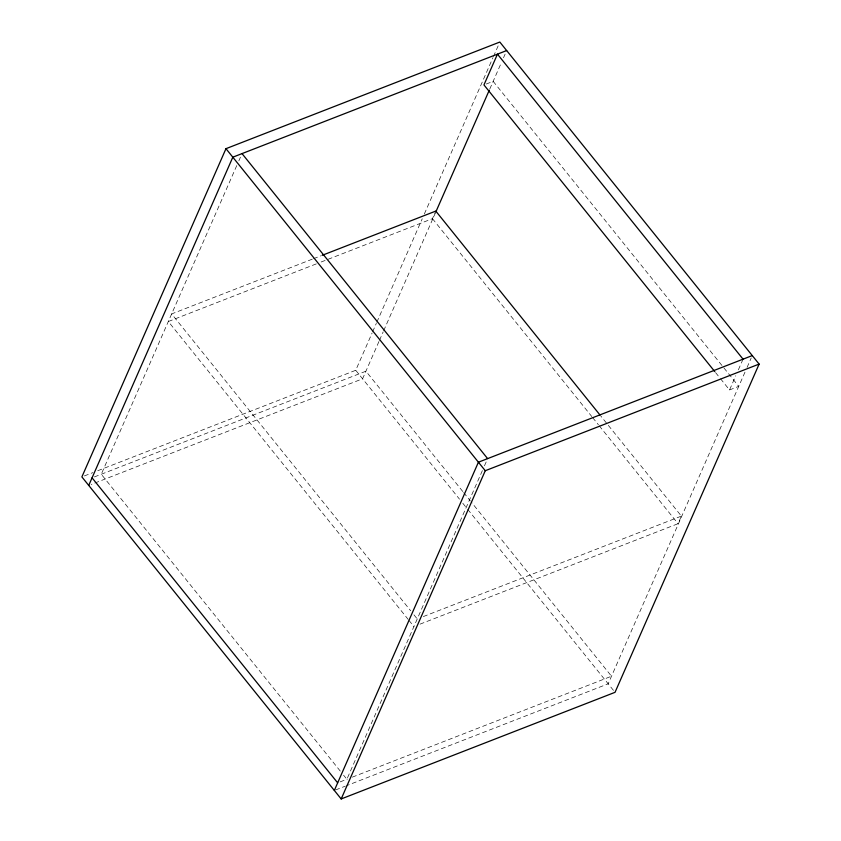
<?xml version="1.0" encoding="UTF-8"?>
<svg xmlns="http://www.w3.org/2000/svg" width="841" height="841" viewBox="0 0 841 841"><rect width="100%" height="100%" fill="white"/><g stroke="black" fill="none" stroke-linecap="round" stroke-linejoin="round"><path stroke-width="0.63" stroke-dasharray="4.21 3.15" d="M236.752 165.603L101.277 474.24L340.3 771.102M238.865 160.81L240.442 157.204M97.777 470.718L355.732 370.282L372.1 333.004M372.626 331.806L376.316 323.386M376.842 322.187L422.235 218.786M424.348 213.982L492.952 57.682M493.488 56.473L498.766 44.457M321.178 261.993L432.463 218.671L435.796 211.08M378.944 341.52L362.587 378.797L91.175 484.469M379.48 340.321L383.17 331.901M383.696 330.702L435.417 212.878M489.777 89.03L501.478 62.392M503.507 57.777L505.115 54.108M482.356 470.634L346.87 779.26L343.591 775.181M484.458 465.83L486.571 461.026M720.516 378.723L729.546 389.94L735.78 375.738M738.377 369.819L743.055 359.17M420.027 624.148L678.056 523.691L681.389 516.101L600.894 416.127M744.989 372.153L608.18 683.817L346.555 785.683M747.071 367.422L751.223 357.951M486.256 84.026L493.162 81.335L738.755 386.355L729.546 389.94M312.284 259.165L171.648 313.924L410.681 610.776M313.504 258.692L320.841 255.832M316.29 263.895L168.316 321.514L408.169 619.386M84.321 475.953L92.888 472.621M94.371 476.931L365.919 371.207L462.844 491.575M423.359 616.558L681.389 516.101M340.111 781.899L347.438 779.039M352.337 777.137L611.512 676.227L471.055 501.783M335.548 789.962L345.336 786.156M715.586 372.595L719.686 377.704M432.463 218.671L591.812 416.568M592.632 417.588L598.382 424.737M599.212 425.756L678.056 523.691M463.664 492.595L470.235 500.763M355.732 370.282L459.512 499.165M462.802 503.254L466.902 508.353M467.722 509.373L613.51 690.429M413.961 614.866L417.252 618.944M408.989 620.416L413.919 626.534"/><path stroke-width="1.26" d="M225.966 148.678L81.882 476.91L341.183 798.95L615.034 692.322L759.118 364.09L499.817 42.05L225.966 148.678L485.268 470.718L341.183 798.95M88.736 485.415L232.82 157.183L506.671 50.565M435.953 211.669L489.252 90.239M334.329 790.435L478.413 462.203L752.264 355.585M322.071 255.359L435.796 211.08L600.075 415.107M485.268 470.718L759.118 364.09M743.055 359.17L497.462 54.15L483.953 84.92L714.766 371.575M242.029 153.598L487.622 458.618M92.068 477.825L337.661 782.845"/></g></svg>
